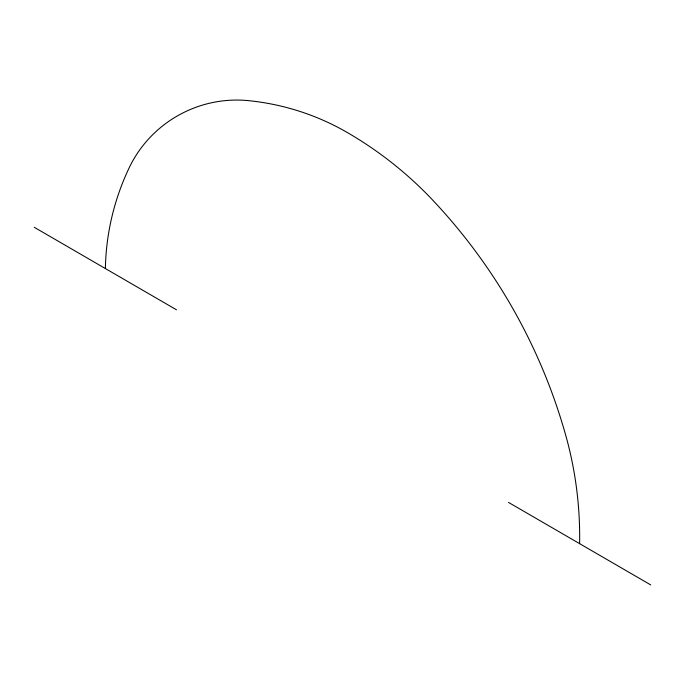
<?xml version="1.0" encoding="UTF-8"?>
<svg xmlns="http://www.w3.org/2000/svg" width="685" height="685" viewBox="0 0 685 685"><rect width="100%" height="100%" fill="white"/><g stroke="black" fill="none" stroke-linecap="round" stroke-linejoin="round"><path stroke-width="1.03" d="M34.25 227.283L176.516 309.817M508.484 502.388L650.75 584.921M105.387 268.554A248.064 243.586 -25.9 0 1 129.148 167.859A117.632 115.517 -25.9 0 1 248.698 100.669A248.064 243.586 -25.9 0 1 347.363 132.556A388.515 381.502 -25.9 0 1 433.631 201.099A586.934 576.342 -25.9 0 1 565.519 434.547A388.515 381.502 -25.9 0 1 579.613 543.659"/></g></svg>
